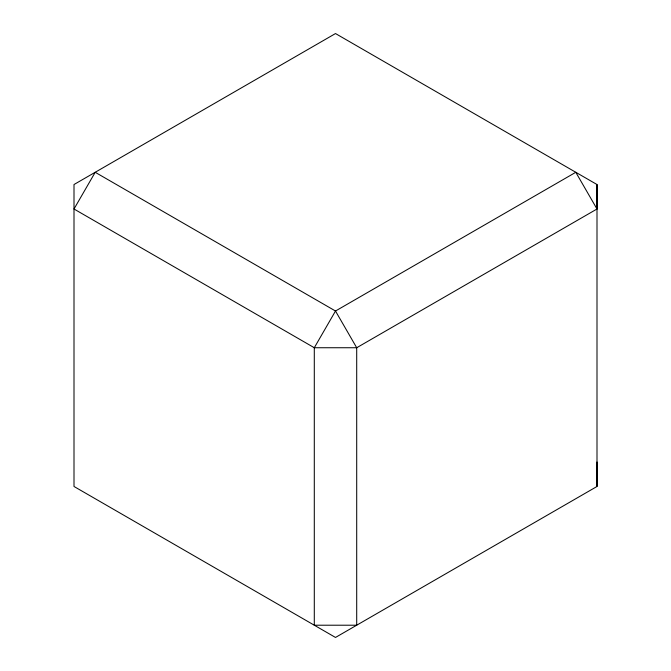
<?xml version="1.0" encoding="UTF-8"?>
<svg xmlns="http://www.w3.org/2000/svg" width="671" height="671" viewBox="0 0 671 671"><rect width="100%" height="100%" fill="white"/><g stroke="black" fill="none" stroke-linecap="round" stroke-linejoin="round"><path stroke-width="1.01" d="M596.997 486.475L596.997 184.525L335.5 33.55L74.003 184.525L74.003 486.475L335.5 637.45L596.997 486.475L596.997 462M596.997 209L575.793 172.288L335.5 311.017L314.296 347.737L314.296 625.213L356.704 625.213L356.704 347.737L335.5 311.017L95.207 172.288L74.003 209L314.296 347.737L356.704 347.737L596.997 209L596.997 184.525"/></g></svg>
